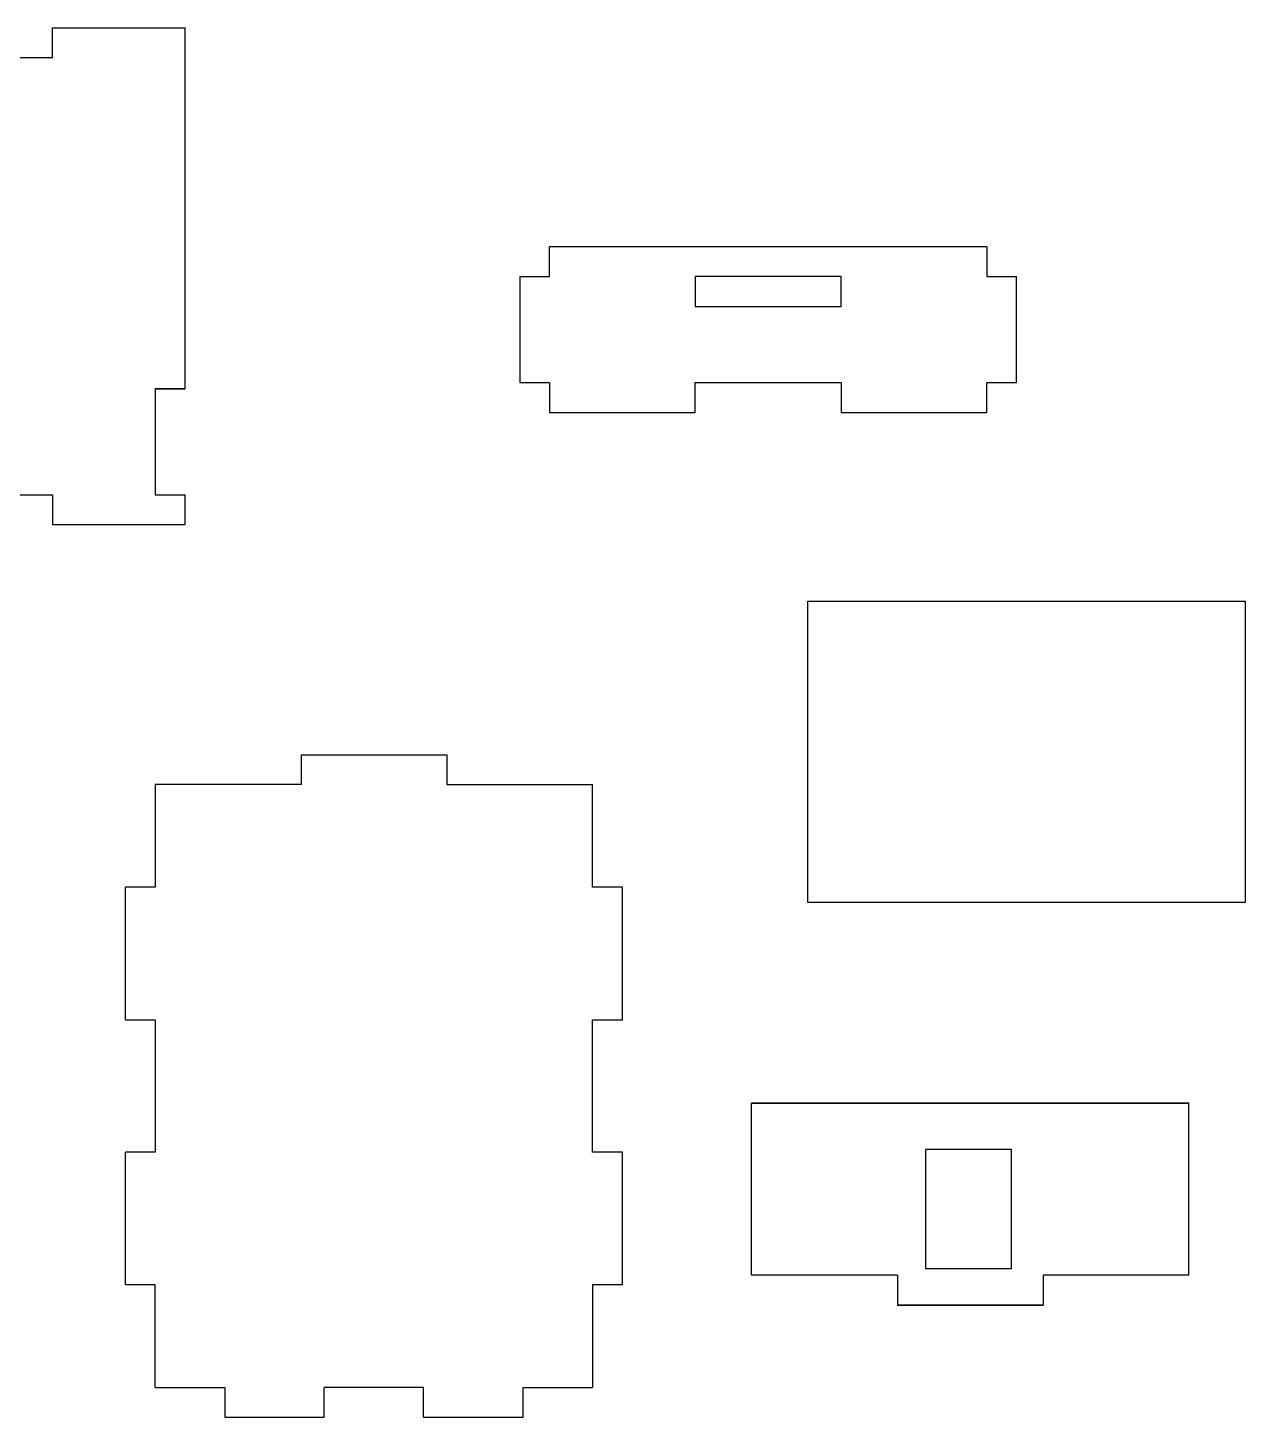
# Model space of a CAD drawing. Header units: centimetres. Extents: x 13.9 to 87.4, y 1.5 to 43.4.
# Drawn here: x 50.68 to 87.43, y 1.45 to 43.4 of the extents above; entities that cross this region are included whole.
import ezdxf

# ---------------------------------------------------------------- set-up
doc = ezdxf.new("R2010")
doc.units = ezdxf.units.CM
doc.header["$MEASUREMENT"] = 0
doc.layers.add('Basurainador Corte Laser v1_0', color=7, linetype='Continuous')

msp = doc.modelspace()

# ---------------------------------------------------------------- linework, layer by layer
at = {"layer": 'Basurainador Corte Laser v1_0'}
for p, q in [((51.433, 43.402, 2.679), (55.433, 43.402, 2.679)), ((51.433, 42.502, 3.579), (51.433, 43.402, 3.579)), ((51.433, 43.402, 2.679), (51.433, 43.402, 3.579)), ((51.433, 43.402, 2.679), (51.433, 43.402, 3.579)), ((51.433, 43.402, 3.579), (55.433, 43.402, 3.579)), ((51.433, 42.502, 2.679), (51.433, 43.402, 2.679)), ((51.433, 43.402, 2.679), (55.433, 43.402, 2.679)), ((51.433, 43.402, 3.579), (55.433, 43.402, 3.579)), ((51.433, 42.502, 2.679), (51.433, 43.402, 2.679)), ((51.433, 42.502, 3.579), (51.433, 43.402, 3.579)), ((55.433, 43.402, 3.579), (55.433, 43.402, 2.679)), ((55.433, 32.502, 2.679), (55.433, 43.402, 2.679)), ((55.433, 32.502, 3.579), (55.433, 43.402, 3.579)), ((55.433, 32.502, 3.579), (55.433, 43.402, 3.579)), ((55.433, 43.402, 3.579), (55.433, 43.402, 2.679)), ((55.433, 32.502, 2.679), (55.433, 43.402, 2.679)), ((47.433, 42.502, 2.679), (51.433, 42.502, 2.679)), ((47.433, 42.502, 3.579), (51.433, 42.502, 3.579)), ((47.433, 42.502, 3.579), (51.433, 42.502, 3.579)), ((47.433, 42.502, 2.679), (51.433, 42.502, 2.679)), ((51.433, 42.502, 2.679), (51.433, 42.502, 3.579)), ((51.433, 42.502, 2.679), (51.433, 42.502, 3.579)), ((79.633, 36.789, 3.579), (66.433, 36.789, 3.579)), ((66.433, 36.789, 3.579), (66.433, 36.789, 2.679)), ((79.633, 36.789, 2.679), (66.433, 36.789, 2.679)), ((66.433, 35.889, 2.679), (66.433, 36.789, 2.679)), ((79.633, 36.789, 3.579), (66.433, 36.789, 3.579)), ((66.433, 36.789, 3.579), (66.433, 36.789, 2.679)), ((66.433, 35.889, 3.579), (66.433, 36.789, 3.579)), ((66.433, 35.889, 3.579), (66.433, 36.789, 3.579)), ((66.433, 35.889, 2.679), (66.433, 36.789, 2.679)), ((79.633, 36.789, 2.679), (66.433, 36.789, 2.679)), ((79.633, 36.789, 3.579), (79.633, 36.789, 2.679)), ((79.633, 36.789, 3.579), (79.633, 35.889, 3.579)), ((79.633, 36.789, 3.579), (79.633, 35.889, 3.579)), ((79.633, 36.789, 3.579), (79.633, 36.789, 2.679)), ((79.633, 36.789, 2.679), (79.633, 35.889, 2.679)), ((79.633, 36.789, 2.679), (79.633, 35.889, 2.679)), ((65.533, 35.889, 3.579), (65.533, 35.889, 2.679)), ((65.533, 35.889, 3.579), (65.533, 32.689, 3.579)), ((65.533, 35.889, 3.579), (66.433, 35.889, 3.579)), ((65.533, 35.889, 2.679), (65.533, 32.689, 2.679)), ((65.533, 35.889, 3.579), (65.533, 32.689, 3.579)), ((65.533, 35.889, 2.679), (66.433, 35.889, 2.679)), ((65.533, 35.889, 3.579), (65.533, 35.889, 2.679)), ((65.533, 35.889, 3.579), (66.433, 35.889, 3.579)), ((65.533, 35.889, 2.679), (65.533, 32.689, 2.679)), ((65.533, 35.889, 2.679), (66.433, 35.889, 2.679)), ((66.433, 35.889, 3.579), (66.433, 35.889, 2.679)), ((66.433, 35.889, 3.579), (66.433, 35.889, 2.679)), ((75.233, 35.889, 3.579), (70.833, 35.889, 3.579)), ((70.833, 35.889, 2.679), (70.833, 34.989, 2.679)), ((75.233, 35.889, 2.679), (70.833, 35.889, 2.679)), ((75.233, 35.889, 3.579), (70.833, 35.889, 3.579)), ((75.233, 35.889, 2.679), (70.833, 35.889, 2.679)), ((70.833, 35.889, 2.679), (70.833, 34.989, 2.679)), ((70.833, 35.889, 3.579), (70.833, 34.989, 3.579)), ((70.833, 35.889, 3.579), (70.833, 35.889, 2.679)), ((70.833, 35.889, 3.579), (70.833, 35.889, 2.679)), ((70.833, 35.889, 3.579), (70.833, 34.989, 3.579)), ((75.233, 34.989, 2.679), (75.233, 35.889, 2.679)), ((75.233, 34.989, 3.579), (75.233, 35.889, 3.579)), ((75.233, 35.889, 3.579), (75.233, 35.889, 2.679)), ((75.233, 35.889, 3.579), (75.233, 35.889, 2.679)), ((75.233, 34.989, 3.579), (75.233, 35.889, 3.579)), ((75.233, 34.989, 2.679), (75.233, 35.889, 2.679)), ((79.633, 35.889, 3.579), (80.533, 35.889, 3.579)), ((79.633, 35.889, 2.679), (80.533, 35.889, 2.679)), ((79.633, 35.889, 3.579), (80.533, 35.889, 3.579)), ((79.633, 35.889, 2.679), (80.533, 35.889, 2.679)), ((79.633, 35.889, 3.579), (79.633, 35.889, 2.679)), ((79.633, 35.889, 3.579), (79.633, 35.889, 2.679)), ((80.533, 32.689, 3.579), (80.533, 35.889, 3.579)), ((80.533, 32.689, 2.679), (80.533, 35.889, 2.679)), ((80.533, 32.689, 3.579), (80.533, 35.889, 3.579)), ((80.533, 35.889, 3.579), (80.533, 35.889, 2.679)), ((80.533, 32.689, 2.679), (80.533, 35.889, 2.679)), ((80.533, 35.889, 3.579), (80.533, 35.889, 2.679)), ((70.833, 34.989, 2.679), (75.233, 34.989, 2.679)), ((70.833, 34.989, 3.579), (75.233, 34.989, 3.579)), ((70.833, 34.989, 3.579), (70.833, 34.989, 2.679)), ((70.833, 34.989, 2.679), (75.233, 34.989, 2.679)), ((70.833, 34.989, 3.579), (70.833, 34.989, 2.679)), ((70.833, 34.989, 3.579), (75.233, 34.989, 3.579)), ((75.233, 34.989, 3.579), (75.233, 34.989, 2.679)), ((75.233, 34.989, 3.579), (75.233, 34.989, 2.679)), ((54.533, 32.502, 3.579), (54.533, 29.302, 3.579)), ((54.533, 32.502, 2.679), (54.533, 29.302, 2.679)), ((54.533, 32.502, 3.579), (54.533, 29.302, 3.579)), ((54.533, 32.502, 3.579), (54.533, 32.502, 2.679)), ((54.533, 32.502, 2.679), (54.533, 29.302, 2.679)), ((54.533, 32.502, 3.579), (55.433, 32.502, 3.579)), ((55.433, 32.502, 2.679), (54.533, 32.502, 2.679)), ((54.533, 32.502, 3.579), (55.433, 32.502, 3.579)), ((54.533, 32.502, 3.579), (54.533, 32.502, 2.679)), ((55.433, 32.502, 2.679), (54.533, 32.502, 2.679)), ((55.433, 32.502, 3.579), (55.433, 32.502, 2.679)), ((55.433, 32.502, 3.579), (55.433, 32.502, 2.679)), ((65.533, 32.689, 3.579), (65.533, 32.689, 2.679)), ((65.533, 32.689, 2.679), (66.433, 32.689, 2.679)), ((65.533, 32.689, 3.579), (66.433, 32.689, 3.579)), ((65.533, 32.689, 2.679), (66.433, 32.689, 2.679)), ((65.533, 32.689, 3.579), (65.533, 32.689, 2.679)), ((65.533, 32.689, 3.579), (66.433, 32.689, 3.579)), ((66.433, 32.689, 3.579), (66.433, 32.689, 2.679)), ((66.433, 32.689, 3.579), (66.433, 31.789, 3.579)), ((66.433, 32.689, 3.579), (66.433, 31.789, 3.579)), ((66.433, 32.689, 2.679), (66.433, 31.789, 2.679)), ((66.433, 32.689, 2.679), (66.433, 31.789, 2.679)), ((66.433, 32.689, 3.579), (66.433, 32.689, 2.679)), ((70.833, 32.689, 3.579), (75.233, 32.689, 3.579)), ((70.833, 31.789, 2.679), (70.833, 32.689, 2.679)), ((70.833, 32.689, 3.579), (70.833, 32.689, 2.679)), ((70.833, 32.689, 2.679), (75.233, 32.689, 2.679)), ((70.833, 32.689, 3.579), (75.233, 32.689, 3.579)), ((70.833, 32.689, 2.679), (75.233, 32.689, 2.679)), ((70.833, 31.789, 3.579), (70.833, 32.689, 3.579)), ((70.833, 32.689, 3.579), (70.833, 32.689, 2.679)), ((70.833, 31.789, 3.579), (70.833, 32.689, 3.579)), ((70.833, 31.789, 2.679), (70.833, 32.689, 2.679)), ((75.233, 32.689, 3.579), (75.233, 31.789, 3.579)), ((75.233, 32.689, 3.579), (75.233, 32.689, 2.679)), ((75.233, 32.689, 2.679), (75.233, 31.789, 2.679)), ((75.233, 32.689, 3.579), (75.233, 31.789, 3.579)), ((75.233, 32.689, 2.679), (75.233, 31.789, 2.679)), ((75.233, 32.689, 3.579), (75.233, 32.689, 2.679)), ((79.633, 31.789, 3.579), (79.633, 32.689, 3.579)), ((79.633, 32.689, 2.679), (80.533, 32.689, 2.679)), ((79.633, 31.789, 2.679), (79.633, 32.689, 2.679)), ((79.633, 32.689, 3.579), (80.533, 32.689, 3.579)), ((79.633, 32.689, 3.579), (79.633, 32.689, 2.679)), ((79.633, 32.689, 3.579), (80.533, 32.689, 3.579)), ((79.633, 31.789, 2.679), (79.633, 32.689, 2.679)), ((79.633, 32.689, 2.679), (80.533, 32.689, 2.679)), ((79.633, 32.689, 3.579), (79.633, 32.689, 2.679)), ((79.633, 31.789, 3.579), (79.633, 32.689, 3.579)), ((80.533, 32.689, 3.579), (80.533, 32.689, 2.679)), ((80.533, 32.689, 3.579), (80.533, 32.689, 2.679)), ((66.433, 31.789, 2.679), (70.833, 31.789, 2.679)), ((66.433, 31.789, 2.679), (70.833, 31.789, 2.679)), ((66.433, 31.789, 3.579), (66.433, 31.789, 2.679)), ((66.433, 31.789, 3.579), (66.433, 31.789, 2.679)), ((66.433, 31.789, 3.579), (70.833, 31.789, 3.579)), ((66.433, 31.789, 3.579), (70.833, 31.789, 3.579)), ((70.833, 31.789, 3.579), (70.833, 31.789, 2.679)), ((70.833, 31.789, 3.579), (70.833, 31.789, 2.679)), ((75.233, 31.789, 3.579), (79.633, 31.789, 3.579)), ((75.233, 31.789, 2.679), (79.633, 31.789, 2.679)), ((75.233, 31.789, 3.579), (79.633, 31.789, 3.579)), ((75.233, 31.789, 3.579), (75.233, 31.789, 2.679)), ((75.233, 31.789, 2.679), (79.633, 31.789, 2.679)), ((75.233, 31.789, 3.579), (75.233, 31.789, 2.679)), ((79.633, 31.789, 3.579), (79.633, 31.789, 2.679)), ((79.633, 31.789, 3.579), (79.633, 31.789, 2.679)), ((47.433, 29.302, 2.679), (51.433, 29.302, 2.679)), ((47.433, 29.302, 3.579), (51.433, 29.302, 3.579)), ((47.433, 29.302, 2.679), (51.433, 29.302, 2.679)), ((47.433, 29.302, 3.579), (51.433, 29.302, 3.579)), ((51.433, 29.302, 2.679), (51.433, 29.302, 3.579)), ((51.433, 29.302, 2.679), (51.433, 28.402, 2.679)), ((51.433, 29.302, 2.679), (51.433, 29.302, 3.579)), ((51.433, 29.302, 3.579), (51.433, 28.402, 3.579)), ((51.433, 29.302, 2.679), (51.433, 28.402, 2.679)), ((51.433, 29.302, 3.579), (51.433, 28.402, 3.579)), ((54.533, 29.302, 3.579), (54.533, 29.302, 2.679)), ((54.533, 29.302, 2.679), (55.433, 29.302, 2.679)), ((54.533, 29.302, 2.679), (55.433, 29.302, 2.679)), ((54.533, 29.302, 3.579), (54.533, 29.302, 2.679)), ((54.533, 29.302, 3.579), (55.433, 29.302, 3.579)), ((54.533, 29.302, 3.579), (55.433, 29.302, 3.579)), ((55.433, 28.402, 2.679), (55.433, 29.302, 2.679)), ((55.433, 29.302, 3.579), (55.433, 29.302, 2.679)), ((55.433, 28.402, 3.579), (55.433, 29.302, 3.579)), ((55.433, 29.302, 3.579), (55.433, 29.302, 2.679)), ((55.433, 28.402, 2.679), (55.433, 29.302, 2.679)), ((55.433, 28.402, 3.579), (55.433, 29.302, 3.579)), ((51.433, 28.402, 3.579), (55.433, 28.402, 3.579)), ((51.433, 28.402, 2.679), (51.433, 28.402, 3.579)), ((51.433, 28.402, 2.679), (55.433, 28.402, 2.679)), ((51.433, 28.402, 2.679), (51.433, 28.402, 3.579)), ((51.433, 28.402, 2.679), (55.433, 28.402, 2.679)), ((51.433, 28.402, 3.579), (55.433, 28.402, 3.579)), ((55.433, 28.402, 3.579), (55.433, 28.402, 2.679)), ((55.433, 28.402, 3.579), (55.433, 28.402, 2.679)), ((74.233, 16.989, 3.1), (74.233, 26.089, 3.1)), ((74.233, 26.089, 2.2), (87.433, 26.089, 2.2)), ((74.233, 16.989, 2.2), (74.233, 26.089, 2.2)), ((74.233, 26.089, 2.2), (74.233, 26.089, 3.1)), ((74.233, 26.089, 3.1), (87.433, 26.089, 3.1)), ((74.233, 26.089, 2.2), (74.233, 26.089, 3.1)), ((74.233, 16.989, 2.2), (74.233, 26.089, 2.2)), ((74.233, 16.989, 3.1), (74.233, 26.089, 3.1)), ((74.233, 26.089, 3.1), (87.433, 26.089, 3.1)), ((74.233, 26.089, 2.2), (87.433, 26.089, 2.2)), ((87.433, 26.089, 2.2), (87.433, 16.989, 2.2)), ((87.433, 26.089, 3.1), (87.433, 16.989, 3.1)), ((87.433, 26.089, 2.2), (87.433, 26.089, 3.1)), ((87.433, 26.089, 2.2), (87.433, 26.089, 3.1)), ((87.433, 26.089, 2.2), (87.433, 16.989, 2.2)), ((87.433, 26.089, 3.1), (87.433, 16.989, 3.1)), ((58.933, 21.454, 3.1), (63.333, 21.454, 3.1)), ((58.933, 21.454, 2.2), (63.333, 21.454, 2.2)), ((58.933, 21.454, 2.2), (58.933, 20.554, 2.2)), ((58.933, 21.454, 3.1), (58.933, 20.554, 3.1)), ((58.933, 21.454, 3.1), (58.933, 21.454, 2.2)), ((58.933, 21.454, 2.2), (58.933, 20.554, 2.2)), ((58.933, 21.454, 3.1), (58.933, 21.454, 2.2)), ((58.933, 21.454, 3.1), (63.333, 21.454, 3.1)), ((58.933, 21.454, 2.2), (63.333, 21.454, 2.2)), ((58.933, 21.454, 3.1), (58.933, 20.554, 3.1)), ((63.333, 21.454, 2.2), (63.333, 20.554, 2.2)), ((63.333, 21.454, 3.1), (63.333, 21.454, 2.2)), ((63.333, 21.454, 3.1), (63.333, 20.554, 3.1)), ((63.333, 21.454, 3.1), (63.333, 20.554, 3.1)), ((63.333, 21.454, 2.2), (63.333, 20.554, 2.2)), ((63.333, 21.454, 3.1), (63.333, 21.454, 2.2)), ((58.933, 20.554, 3.1), (54.533, 20.554, 3.1)), ((58.933, 20.554, 2.2), (54.533, 20.554, 2.2)), ((54.533, 20.554, 3.1), (54.533, 20.554, 2.2)), ((54.533, 20.554, 2.2), (54.533, 17.454, 2.2)), ((58.933, 20.554, 2.2), (54.533, 20.554, 2.2)), ((54.533, 20.554, 3.1), (54.533, 17.454, 3.1)), ((58.933, 20.554, 3.1), (54.533, 20.554, 3.1)), ((54.533, 20.554, 3.1), (54.533, 20.554, 2.2)), ((54.533, 20.554, 3.1), (54.533, 17.454, 3.1)), ((54.533, 20.554, 2.2), (54.533, 17.454, 2.2)), ((58.933, 20.554, 3.1), (58.933, 20.554, 2.2)), ((58.933, 20.554, 3.1), (58.933, 20.554, 2.2)), ((63.333, 20.554, 3.1), (63.333, 20.554, 2.2)), ((63.333, 20.554, 3.1), (67.733, 20.554, 3.1)), ((63.333, 20.554, 3.1), (67.733, 20.554, 3.1)), ((63.333, 20.554, 3.1), (63.333, 20.554, 2.2)), ((63.333, 20.554, 2.2), (67.733, 20.554, 2.2)), ((63.333, 20.554, 2.2), (67.733, 20.554, 2.2)), ((67.733, 20.554, 3.1), (67.733, 20.554, 2.2)), ((67.733, 20.554, 3.1), (67.733, 20.554, 2.2)), ((67.733, 17.454, 2.2), (67.733, 20.554, 2.2)), ((67.733, 17.454, 3.1), (67.733, 20.554, 3.1)), ((67.733, 17.454, 3.1), (67.733, 20.554, 3.1)), ((67.733, 17.454, 2.2), (67.733, 20.554, 2.2)), ((53.633, 17.454, 3.1), (53.633, 17.454, 2.2)), ((53.633, 13.454, 3.1), (53.633, 17.454, 3.1)), ((54.533, 17.454, 3.1), (53.633, 17.454, 3.1)), ((54.533, 17.454, 2.2), (53.633, 17.454, 2.2)), ((53.633, 13.454, 2.2), (53.633, 17.454, 2.2)), ((53.633, 17.454, 3.1), (53.633, 17.454, 2.2)), ((53.633, 13.454, 3.1), (53.633, 17.454, 3.1)), ((53.633, 13.454, 2.2), (53.633, 17.454, 2.2)), ((54.533, 17.454, 2.2), (53.633, 17.454, 2.2)), ((54.533, 17.454, 3.1), (53.633, 17.454, 3.1)), ((54.533, 17.454, 3.1), (54.533, 17.454, 2.2)), ((54.533, 17.454, 3.1), (54.533, 17.454, 2.2)), ((67.733, 17.454, 3.1), (67.733, 17.454, 2.2)), ((68.633, 17.454, 2.2), (67.733, 17.454, 2.2)), ((67.733, 17.454, 3.1), (67.733, 17.454, 2.2)), ((68.633, 17.454, 3.1), (67.733, 17.454, 3.1)), ((68.633, 17.454, 3.1), (67.733, 17.454, 3.1)), ((68.633, 17.454, 2.2), (67.733, 17.454, 2.2)), ((68.633, 13.454, 3.1), (68.633, 17.454, 3.1)), ((68.633, 13.454, 2.2), (68.633, 17.454, 2.2)), ((68.633, 17.454, 3.1), (68.633, 17.454, 2.2)), ((68.633, 17.454, 3.1), (68.633, 17.454, 2.2)), ((68.633, 13.454, 3.1), (68.633, 17.454, 3.1)), ((68.633, 13.454, 2.2), (68.633, 17.454, 2.2)), ((74.233, 16.989, 2.2), (74.233, 16.989, 3.1)), ((87.433, 16.989, 3.1), (74.233, 16.989, 3.1)), ((87.433, 16.989, 2.2), (74.233, 16.989, 2.2)), ((87.433, 16.989, 2.2), (74.233, 16.989, 2.2)), ((74.233, 16.989, 2.2), (74.233, 16.989, 3.1)), ((87.433, 16.989, 3.1), (74.233, 16.989, 3.1)), ((87.433, 16.989, 2.2), (87.433, 16.989, 3.1)), ((87.433, 16.989, 2.2), (87.433, 16.989, 3.1)), ((53.633, 13.454, 3.1), (53.633, 13.454, 2.2)), ((53.633, 13.454, 3.1), (54.533, 13.454, 3.1)), ((53.633, 13.454, 3.1), (53.633, 13.454, 2.2)), ((53.633, 13.454, 2.2), (54.533, 13.454, 2.2)), ((53.633, 13.454, 2.2), (54.533, 13.454, 2.2)), ((53.633, 13.454, 3.1), (54.533, 13.454, 3.1)), ((54.533, 13.454, 3.1), (54.533, 13.454, 2.2)), ((54.533, 13.454, 3.1), (54.533, 9.454, 3.1)), ((54.533, 13.454, 2.2), (54.533, 9.454, 2.2)), ((54.533, 13.454, 3.1), (54.533, 13.454, 2.2)), ((54.533, 13.454, 3.1), (54.533, 9.454, 3.1)), ((54.533, 13.454, 2.2), (54.533, 9.454, 2.2)), ((67.733, 13.454, 3.1), (68.633, 13.454, 3.1)), ((67.733, 9.454, 3.1), (67.733, 13.454, 3.1)), ((67.733, 13.454, 2.2), (68.633, 13.454, 2.2)), ((67.733, 9.454, 2.2), (67.733, 13.454, 2.2)), ((67.733, 13.454, 3.1), (67.733, 13.454, 2.2)), ((67.733, 13.454, 3.1), (68.633, 13.454, 3.1)), ((67.733, 9.454, 2.2), (67.733, 13.454, 2.2)), ((67.733, 13.454, 3.1), (67.733, 13.454, 2.2)), ((67.733, 9.454, 3.1), (67.733, 13.454, 3.1)), ((67.733, 13.454, 2.2), (68.633, 13.454, 2.2)), ((68.633, 13.454, 3.1), (68.633, 13.454, 2.2)), ((68.633, 13.454, 3.1), (68.633, 13.454, 2.2)), ((72.533, 10.939, 3.1), (72.533, 10.939, 2.2)), ((72.533, 5.739, 2.2), (72.533, 10.939, 2.2)), ((72.533, 5.739, 3.1), (72.533, 10.939, 3.1)), ((85.733, 10.939, 3.1), (72.533, 10.939, 3.1)), ((72.533, 10.939, 2.2), (85.733, 10.939, 2.2)), ((72.533, 10.939, 2.2), (85.733, 10.939, 2.2)), ((72.533, 5.739, 2.2), (72.533, 10.939, 2.2)), ((85.733, 10.939, 3.1), (72.533, 10.939, 3.1)), ((72.533, 10.939, 3.1), (72.533, 10.939, 2.2)), ((72.533, 5.739, 3.1), (72.533, 10.939, 3.1)), ((85.733, 5.739, 2.2), (85.733, 10.939, 2.2)), ((85.733, 5.739, 2.2), (85.733, 10.939, 2.2)), ((85.733, 10.939, 2.2), (85.733, 10.939, 3.1)), ((85.733, 5.739, 3.1), (85.733, 10.939, 3.1)), ((85.733, 5.739, 3.1), (85.733, 10.939, 3.1)), ((85.733, 10.939, 2.2), (85.733, 10.939, 3.1)), ((53.633, 5.454, 3.1), (53.633, 9.454, 3.1)), ((53.633, 5.454, 2.2), (53.633, 9.454, 2.2)), ((53.633, 9.454, 3.1), (53.633, 9.454, 2.2)), ((54.533, 9.454, 2.2), (53.633, 9.454, 2.2)), ((53.633, 5.454, 2.2), (53.633, 9.454, 2.2)), ((53.633, 5.454, 3.1), (53.633, 9.454, 3.1)), ((54.533, 9.454, 3.1), (53.633, 9.454, 3.1)), ((54.533, 9.454, 3.1), (53.633, 9.454, 3.1)), ((53.633, 9.454, 3.1), (53.633, 9.454, 2.2)), ((54.533, 9.454, 2.2), (53.633, 9.454, 2.2)), ((54.533, 9.454, 3.1), (54.533, 9.454, 2.2)), ((54.533, 9.454, 3.1), (54.533, 9.454, 2.2)), ((68.633, 9.454, 3.1), (67.733, 9.454, 3.1)), ((68.633, 9.454, 2.2), (67.733, 9.454, 2.2)), ((67.733, 9.454, 3.1), (67.733, 9.454, 2.2)), ((68.633, 9.454, 3.1), (67.733, 9.454, 3.1)), ((67.733, 9.454, 3.1), (67.733, 9.454, 2.2)), ((68.633, 9.454, 2.2), (67.733, 9.454, 2.2)), ((68.633, 5.454, 2.2), (68.633, 9.454, 2.2)), ((68.633, 9.454, 3.1), (68.633, 9.454, 2.2)), ((68.633, 5.454, 3.1), (68.633, 9.454, 3.1)), ((68.633, 5.454, 2.2), (68.633, 9.454, 2.2)), ((68.633, 5.454, 3.1), (68.633, 9.454, 3.1)), ((68.633, 9.454, 3.1), (68.633, 9.454, 2.2)), ((77.779, 9.539, 2.2), (77.779, 9.539, 3.1)), ((77.779, 9.539, 3.1), (77.779, 5.939, 3.1)), ((80.379, 9.539, 2.2), (77.779, 9.539, 2.2)), ((77.779, 9.539, 2.2), (77.779, 5.939, 2.2)), ((80.379, 9.539, 3.1), (77.779, 9.539, 3.1)), ((77.779, 9.539, 2.2), (77.779, 9.539, 3.1)), ((80.379, 9.539, 2.2), (77.779, 9.539, 2.2)), ((77.779, 9.539, 2.2), (77.779, 5.939, 2.2)), ((77.779, 9.539, 3.1), (77.779, 5.939, 3.1)), ((80.379, 9.539, 3.1), (77.779, 9.539, 3.1)), ((80.379, 5.939, 2.2), (80.379, 9.539, 2.2)), ((80.379, 9.539, 2.2), (80.379, 9.539, 3.1)), ((80.379, 9.539, 2.2), (80.379, 9.539, 3.1)), ((80.379, 5.939, 3.1), (80.379, 9.539, 3.1)), ((80.379, 5.939, 3.1), (80.379, 9.539, 3.1)), ((80.379, 5.939, 2.2), (80.379, 9.539, 2.2)), ((77.779, 5.939, 2.2), (80.379, 5.939, 2.2)), ((77.779, 5.939, 3.1), (80.379, 5.939, 3.1)), ((77.779, 5.939, 2.2), (77.779, 5.939, 3.1)), ((77.779, 5.939, 2.2), (77.779, 5.939, 3.1)), ((77.779, 5.939, 2.2), (80.379, 5.939, 2.2)), ((77.779, 5.939, 3.1), (80.379, 5.939, 3.1)), ((80.379, 5.939, 2.2), (80.379, 5.939, 3.1)), ((80.379, 5.939, 2.2), (80.379, 5.939, 3.1)), ((54.533, 5.454, 3.1), (53.633, 5.454, 3.1)), ((53.633, 5.454, 3.1), (53.633, 5.454, 2.2)), ((54.533, 5.454, 2.2), (53.633, 5.454, 2.2)), ((53.633, 5.454, 3.1), (53.633, 5.454, 2.2)), ((54.533, 5.454, 2.2), (53.633, 5.454, 2.2)), ((54.533, 5.454, 3.1), (53.633, 5.454, 3.1)), ((54.533, 5.454, 3.1), (54.533, 5.454, 2.2)), ((54.533, 2.354, 2.2), (54.533, 5.454, 2.2)), ((54.533, 5.454, 3.1), (54.533, 5.454, 2.2)), ((54.533, 2.354, 3.1), (54.533, 5.454, 3.1)), ((54.533, 2.354, 3.1), (54.533, 5.454, 3.1)), ((54.533, 2.354, 2.2), (54.533, 5.454, 2.2)), ((68.633, 5.454, 3.1), (67.733, 5.454, 3.1)), ((67.733, 5.454, 2.2), (67.733, 2.354, 2.2)), ((68.633, 5.454, 2.2), (67.733, 5.454, 2.2)), ((67.733, 5.454, 2.2), (67.733, 2.354, 2.2)), ((67.733, 5.454, 3.1), (67.733, 2.354, 3.1)), ((67.733, 5.454, 3.1), (67.733, 5.454, 2.2)), ((67.733, 5.454, 3.1), (67.733, 2.354, 3.1)), ((68.633, 5.454, 2.2), (67.733, 5.454, 2.2)), ((67.733, 5.454, 3.1), (67.733, 5.454, 2.2)), ((68.633, 5.454, 3.1), (67.733, 5.454, 3.1)), ((68.633, 5.454, 3.1), (68.633, 5.454, 2.2)), ((68.633, 5.454, 3.1), (68.633, 5.454, 2.2)), ((76.933, 5.739, 2.2), (72.533, 5.739, 2.2)), ((76.933, 5.739, 3.1), (72.533, 5.739, 3.1)), ((72.533, 5.739, 3.1), (72.533, 5.739, 2.2)), ((72.533, 5.739, 3.1), (72.533, 5.739, 2.2)), ((76.933, 5.739, 2.2), (72.533, 5.739, 2.2)), ((76.933, 5.739, 3.1), (72.533, 5.739, 3.1)), ((76.933, 5.739, 3.1), (76.933, 5.739, 2.2)), ((76.933, 5.739, 3.1), (76.933, 5.739, 2.2)), ((76.933, 5.739, 3.1), (76.933, 4.839, 3.1)), ((76.933, 5.739, 2.2), (76.933, 4.839, 2.2)), ((76.933, 5.739, 2.2), (76.933, 4.839, 2.2)), ((76.933, 5.739, 3.1), (76.933, 4.839, 3.1)), ((81.333, 5.739, 2.2), (81.333, 4.839, 2.2)), ((81.333, 5.739, 3.1), (81.333, 5.739, 2.2)), ((81.333, 5.739, 3.1), (81.333, 4.839, 3.1)), ((85.733, 5.739, 2.2), (81.333, 5.739, 2.2)), ((81.333, 5.739, 3.1), (81.333, 4.839, 3.1)), ((85.733, 5.739, 3.1), (81.333, 5.739, 3.1)), ((81.333, 5.739, 2.2), (81.333, 4.839, 2.2)), ((81.333, 5.739, 3.1), (81.333, 5.739, 2.2)), ((85.733, 5.739, 2.2), (81.333, 5.739, 2.2)), ((85.733, 5.739, 3.1), (81.333, 5.739, 3.1)), ((85.733, 5.739, 2.2), (85.733, 5.739, 3.1)), ((85.733, 5.739, 2.2), (85.733, 5.739, 3.1)), ((76.933, 4.839, 3.1), (76.933, 4.839, 2.2)), ((76.933, 4.839, 3.1), (76.933, 4.839, 2.2)), ((81.333, 4.839, 3.1), (76.933, 4.839, 3.1)), ((76.933, 4.839, 2.2), (81.333, 4.839, 2.2)), ((81.333, 4.839, 3.1), (76.933, 4.839, 3.1)), ((76.933, 4.839, 2.2), (81.333, 4.839, 2.2)), ((81.333, 4.839, 3.1), (81.333, 4.839, 2.2)), ((81.333, 4.839, 3.1), (81.333, 4.839, 2.2)), ((54.533, 2.354, 3.1), (54.533, 2.354, 2.2)), ((54.533, 2.354, 3.1), (56.633, 2.354, 3.1)), ((54.533, 2.354, 2.2), (56.633, 2.354, 2.2)), ((54.533, 2.354, 2.2), (56.633, 2.354, 2.2)), ((54.533, 2.354, 3.1), (54.533, 2.354, 2.2)), ((54.533, 2.354, 3.1), (56.633, 2.354, 3.1)), ((56.633, 2.354, 2.2), (56.633, 1.454, 2.2)), ((56.633, 2.354, 3.1), (56.633, 1.454, 3.1)), ((56.633, 2.354, 3.1), (56.633, 2.354, 2.2)), ((56.633, 2.354, 2.2), (56.633, 1.454, 2.2)), ((56.633, 2.354, 3.1), (56.633, 1.454, 3.1)), ((56.633, 2.354, 3.1), (56.633, 2.354, 2.2)), ((59.633, 1.454, 2.2), (59.633, 2.354, 2.2)), ((59.633, 1.454, 3.1), (59.633, 2.354, 3.1)), ((59.633, 2.354, 3.1), (59.633, 2.354, 2.2)), ((62.633, 2.354, 3.1), (59.633, 2.354, 3.1)), ((59.633, 1.454, 3.1), (59.633, 2.354, 3.1)), ((62.633, 2.354, 2.2), (59.633, 2.354, 2.2)), ((59.633, 1.454, 2.2), (59.633, 2.354, 2.2)), ((59.633, 2.354, 3.1), (59.633, 2.354, 2.2)), ((62.633, 2.354, 2.2), (59.633, 2.354, 2.2)), ((62.633, 2.354, 3.1), (59.633, 2.354, 3.1)), ((62.633, 1.454, 3.1), (62.633, 2.354, 3.1)), ((62.633, 2.354, 3.1), (62.633, 2.354, 2.2)), ((62.633, 1.454, 2.2), (62.633, 2.354, 2.2)), ((62.633, 1.454, 2.2), (62.633, 2.354, 2.2)), ((62.633, 1.454, 3.1), (62.633, 2.354, 3.1)), ((62.633, 2.354, 3.1), (62.633, 2.354, 2.2)), ((65.633, 2.354, 2.2), (67.733, 2.354, 2.2)), ((65.633, 2.354, 3.1), (67.733, 2.354, 3.1)), ((65.633, 1.454, 3.1), (65.633, 2.354, 3.1)), ((65.633, 1.454, 2.2), (65.633, 2.354, 2.2)), ((65.633, 2.354, 3.1), (65.633, 2.354, 2.2)), ((65.633, 2.354, 2.2), (67.733, 2.354, 2.2)), ((65.633, 2.354, 3.1), (67.733, 2.354, 3.1)), ((65.633, 1.454, 3.1), (65.633, 2.354, 3.1)), ((65.633, 1.454, 2.2), (65.633, 2.354, 2.2)), ((65.633, 2.354, 3.1), (65.633, 2.354, 2.2)), ((67.733, 2.354, 3.1), (67.733, 2.354, 2.2)), ((67.733, 2.354, 3.1), (67.733, 2.354, 2.2)), ((56.633, 1.454, 3.1), (56.633, 1.454, 2.2)), ((56.633, 1.454, 3.1), (59.633, 1.454, 3.1)), ((56.633, 1.454, 3.1), (56.633, 1.454, 2.2)), ((56.633, 1.454, 2.2), (59.633, 1.454, 2.2)), ((56.633, 1.454, 2.2), (59.633, 1.454, 2.2)), ((56.633, 1.454, 3.1), (59.633, 1.454, 3.1)), ((59.633, 1.454, 3.1), (59.633, 1.454, 2.2)), ((59.633, 1.454, 3.1), (59.633, 1.454, 2.2)), ((62.633, 1.454, 3.1), (62.633, 1.454, 2.2)), ((62.633, 1.454, 3.1), (65.633, 1.454, 3.1)), ((62.633, 1.454, 3.1), (62.633, 1.454, 2.2)), ((62.633, 1.454, 2.2), (65.633, 1.454, 2.2)), ((62.633, 1.454, 3.1), (65.633, 1.454, 3.1)), ((62.633, 1.454, 2.2), (65.633, 1.454, 2.2)), ((65.633, 1.454, 3.1), (65.633, 1.454, 2.2)), ((65.633, 1.454, 3.1), (65.633, 1.454, 2.2))]:
    msp.add_line(p, q, dxfattribs=at)

doc.saveas('drawing.dxf')
